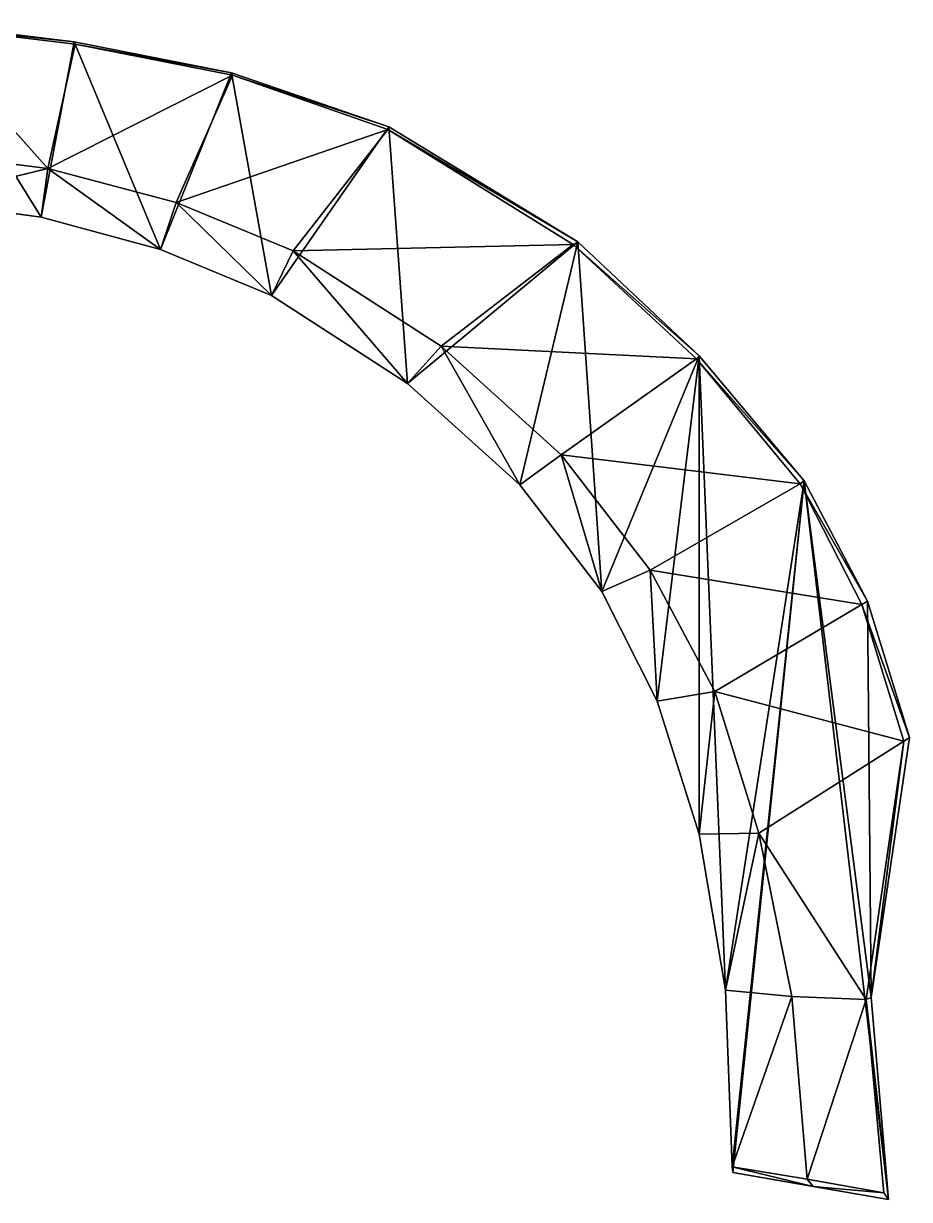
# Model space of a CAD drawing. Extents: x 183 to 971, y 50 to 582.
# Drawn here: x 572 to 971, y 50 to 579 of the extents above; entities that cross this region are included whole.
import ezdxf

# ---------------------------------------------------------------- set-up
doc = ezdxf.new("R2010")
doc.units = 0
doc.layers.get('0').update_dxf_attribs({"color": 13, "linetype": 'CONTINUOUS'})

msp = doc.modelspace()

# ---------------------------------------------------------------- linework, layer by layer
for p, q in [((525.93, 578.25, 24.71), (595.16, 570.95, 25.24)), ((525.93, 578.25, 24.71), (595.6, 569.87, 28.59)), ((583.34, 513.92, 105.87), (525.93, 578.25, 24.71)), ((595.16, 570.95, 25.24), (526.2, 579.14, 20.54)), ((526.2, 579.14, 10), (580.27, 492.02, 10)), ((526.2, 579.14, 10), (595.16, 570.95, 10)), ((526.2, 579.14, 20.54), (595.16, 570.95, 10)), ((595.16, 570.95, 10), (580.27, 492.02, 10)), ((583.34, 513.92, 105.87), (595.6, 569.87, 28.59)), ((595.6, 569.87, 28.59), (595.16, 570.95, 25.24)), ((665.96, 556.98, 32.51), (595.16, 570.95, 25.24)), ((595.16, 570.95, 10), (634.06, 477.49, 10)), ((595.16, 570.95, 10), (665.96, 556.98, 10)), ((595.16, 570.95, 25.24), (595.16, 570.95, 10)), ((595.16, 570.95, 25.24), (665.96, 556.98, 10)), ((665.96, 556.98, 32.51), (595.6, 569.87, 28.59)), ((595.6, 569.87, 28.59), (666.33, 555.84, 35.83)), ((666.33, 555.84, 35.83), (583.34, 513.92, 105.87)), ((665.96, 556.98, 10), (634.06, 477.49, 10)), ((641, 498.68, 107.64), (666.33, 555.84, 35.83)), ((736.71, 532.73, 37.03), (665.96, 556.98, 32.51)), ((665.96, 556.98, 32.51), (666.33, 555.84, 35.83)), ((665.96, 556.98, 32.51), (736.71, 532.73, 10)), ((736.71, 532.73, 10), (665.96, 556.98, 10)), ((665.96, 556.98, 10), (665.96, 556.98, 32.51)), ((665.96, 556.98, 10), (683.92, 456.84, 10)), ((666.33, 555.84, 35.83), (736.71, 532.73, 37.03)), ((666.33, 555.84, 35.83), (736.21, 531.46, 40.19)), ((736.21, 531.46, 40.19), (641, 498.68, 107.64)), ((736.71, 532.73, 10), (683.92, 456.84, 10)), ((736.21, 531.46, 40.19), (693.75, 476.85, 109.27)), ((736.71, 532.73, 37.03), (736.21, 531.46, 40.19)), ((736.21, 531.46, 40.19), (821.67, 480.91, 46.97)), ((819.69, 479.78, 50.75), (736.21, 531.46, 40.19)), ((821.67, 480.91, 46.97), (736.71, 532.73, 37.03)), ((736.71, 532.73, 37.03), (736.71, 532.73, 10)), ((736.71, 532.73, 10), (745.05, 417.18, 10)), ((736.71, 532.73, 10), (821.67, 480.91, 10)), ((736.71, 532.73, 37.03), (821.67, 480.91, 10)), ((583.34, 513.92, 105.87), (525.36, 521.11, 104.44)), ((524.08, 499.56, 103.91), (583.34, 513.92, 105.87)), ((583.34, 513.92, 105.87), (580.27, 492.02, 105.65)), ((634.06, 477.49, 106.94), (583.34, 513.92, 105.87)), ((583.34, 513.92, 105.87), (641, 498.68, 107.64)), ((524.08, 499.56, 103.91), (580.27, 492.02, 105.65)), ((580.27, 492.02, 10), (524.08, 499.56, 10)), ((580.27, 492.02, 105.65), (524.08, 499.56, 10)), ((641, 498.68, 107.64), (634.06, 477.49, 106.94)), ((641, 498.68, 107.64), (693.75, 476.85, 109.27)), ((683.92, 456.84, 108.31), (641, 498.68, 107.64)), ((580.27, 492.02, 105.65), (634.06, 477.49, 106.94)), ((634.06, 477.49, 10), (580.27, 492.02, 10)), ((580.27, 492.02, 10), (580.27, 492.02, 105.65)), ((634.06, 477.49, 106.94), (580.27, 492.02, 10)), ((634.06, 477.49, 106.94), (683.92, 456.84, 108.31)), ((683.92, 456.84, 10), (634.06, 477.49, 10)), ((634.06, 477.49, 10), (634.06, 477.49, 106.94)), ((683.92, 456.84, 108.31), (634.06, 477.49, 10)), ((693.75, 476.85, 109.27), (683.92, 456.84, 108.31)), ((693.75, 476.85, 109.27), (819.69, 479.78, 50.75)), ((745.05, 417.18, 109.23), (693.75, 476.85, 109.27)), ((693.75, 476.85, 109.27), (760.21, 433.96, 109.61)), ((821.67, 480.91, 10), (745.05, 417.18, 10)), ((819.69, 479.78, 50.75), (760.21, 433.96, 109.61)), ((821.67, 480.91, 10), (795.64, 371.65, 10)), ((821.67, 480.91, 46.97), (819.69, 479.78, 50.75)), ((819.69, 479.78, 50.75), (876.3, 429.69, 51.85)), ((875.11, 428.36, 55.05), (819.69, 479.78, 50.75)), ((876.3, 429.69, 51.85), (821.67, 480.91, 46.97)), ((821.67, 480.91, 46.97), (876.3, 429.69, 10)), ((876.3, 429.69, 10), (821.67, 480.91, 10)), ((821.67, 480.91, 10), (821.67, 480.91, 46.97)), ((821.67, 480.91, 10), (832.48, 323.58, 10)), ((683.92, 456.84, 108.31), (745.05, 417.18, 109.23)), ((745.05, 417.18, 10), (683.92, 456.84, 10)), ((745.05, 417.18, 109.23), (683.92, 456.84, 10)), ((683.92, 456.84, 108.31), (683.92, 456.84, 10)), ((760.21, 433.96, 109.61), (745.05, 417.18, 109.23)), ((760.21, 433.96, 109.61), (875.11, 428.36, 55.05)), ((795.64, 371.65, 108.93), (760.21, 433.96, 109.61)), ((760.21, 433.96, 109.61), (814.19, 385.15, 109.65)), ((876.3, 429.69, 10), (832.48, 323.58, 10)), ((876.3, 429.69, 10), (857.39, 274.25, 10)), ((875.11, 428.36, 55.05), (876.3, 429.69, 51.85)), ((876.3, 429.69, 10), (876.29, 214.42, 10)), ((923.6, 373.36, 53.81), (876.3, 429.69, 51.85)), ((876.3, 429.69, 51.85), (876.3, 429.69, 10)), ((876.3, 429.69, 10), (888.13, 144.29, 10)), ((876.3, 429.69, 10), (923.6, 373.36, 10)), ((923.6, 373.36, 10), (876.3, 429.69, 51.85)), ((814.19, 385.15, 109.65), (875.11, 428.36, 55.05)), ((923.6, 373.36, 53.81), (875.11, 428.36, 55.05)), ((875.11, 428.36, 55.05), (921.79, 372.05, 56.39)), ((745.05, 417.18, 109.23), (795.64, 371.65, 108.93)), ((795.64, 371.65, 10), (745.05, 417.18, 10)), ((795.64, 371.65, 108.93), (745.05, 417.18, 10)), ((745.05, 417.18, 109.23), (745.05, 417.18, 10)), ((814.19, 385.15, 109.65), (795.64, 371.65, 108.93)), ((854.26, 333.2, 107.94), (814.19, 385.15, 109.65)), ((814.19, 385.15, 109.65), (832.48, 323.58, 107.52)), ((921.79, 372.05, 56.39), (814.19, 385.15, 109.65)), ((795.64, 371.65, 108.93), (832.48, 323.58, 107.52)), ((795.64, 371.65, 108.93), (832.48, 323.58, 10)), ((795.64, 371.65, 108.93), (795.64, 371.65, 10)), ((795.64, 371.65, 10), (832.48, 323.58, 10)), ((921.79, 372.05, 56.39), (854.26, 333.2, 107.94)), ((923.6, 373.36, 10), (888.13, 144.29, 10)), ((923.6, 373.36, 10), (891.14, 64.89, 10)), ((923.6, 373.36, 10), (891.37, 62.25, 10)), ((921.79, 372.05, 56.39), (923.6, 373.36, 53.81)), ((951.99, 319.27, 54.83), (921.79, 372.05, 56.39)), ((921.79, 372.05, 56.39), (949.46, 317.78, 58.08)), ((951.99, 319.27, 54.83), (923.6, 373.36, 53.81)), ((951.99, 319.27, 10), (923.6, 373.36, 53.81)), ((951.99, 319.27, 10), (923.6, 373.36, 10)), ((923.6, 373.36, 10), (923.6, 373.36, 53.81)), ((923.6, 373.36, 10), (961.43, 50.15, 10)), ((923.6, 373.36, 10), (953.69, 140.94, 10)), ((832.48, 323.58, 107.52), (854.26, 333.2, 107.94)), ((857.39, 274.25, 103.97), (854.26, 333.2, 107.94)), ((883.39, 278.66, 104.14), (854.26, 333.2, 107.94)), ((854.26, 333.2, 107.94), (949.46, 317.78, 58.08)), ((832.48, 323.58, 107.52), (857.39, 274.25, 103.97)), ((832.48, 323.58, 10), (832.48, 323.58, 107.52)), ((832.48, 323.58, 107.52), (857.39, 274.25, 10)), ((832.48, 323.58, 10), (857.39, 274.25, 10)), ((949.46, 317.78, 58.08), (883.39, 278.66, 104.14)), ((949.46, 317.78, 58.08), (951.99, 319.27, 54.83)), ((949.46, 317.78, 58.08), (968.4, 256.31, 56.28)), ((970.89, 257.98, 53.02), (949.46, 317.78, 58.08)), ((951.99, 319.27, 54.83), (951.99, 319.27, 10)), ((951.99, 319.27, 10), (970.89, 257.98, 53.02)), ((970.89, 257.98, 10), (951.99, 319.27, 10)), ((951.99, 319.27, 54.83), (970.89, 257.98, 53.02)), ((953.69, 140.94, 10), (951.99, 319.27, 10)), ((883.39, 278.66, 104.14), (857.39, 274.25, 103.97)), ((883.39, 278.66, 104.14), (876.29, 214.42, 104.9)), ((968.4, 256.31, 56.28), (883.39, 278.66, 104.14)), ((883.39, 278.66, 104.14), (903.18, 214.97, 105.57)), ((876.29, 214.42, 104.9), (857.39, 274.25, 10)), ((857.39, 274.25, 10), (876.29, 214.42, 10)), ((876.29, 214.42, 104.9), (857.39, 274.25, 103.97)), ((857.39, 274.25, 103.97), (857.39, 274.25, 10)), ((903.18, 214.97, 105.57), (968.4, 256.31, 56.28)), ((968.4, 256.31, 56.28), (951.43, 140.06, 42.42)), ((953.69, 140.94, 39.19), (970.89, 257.98, 53.02)), ((970.89, 257.98, 10), (953.69, 140.94, 10)), ((953.69, 140.94, 10), (970.89, 257.98, 53.02)), ((968.4, 256.31, 56.28), (953.69, 140.94, 39.19)), ((968.4, 256.31, 56.28), (970.89, 257.98, 53.02)), ((970.89, 257.98, 53.02), (970.89, 257.98, 10)), ((903.18, 214.97, 105.57), (876.29, 214.42, 104.9)), ((876.29, 214.42, 104.9), (888.13, 144.29, 95.21)), ((876.29, 214.42, 104.9), (888.13, 144.29, 10)), ((876.29, 214.42, 104.9), (876.29, 214.42, 10)), ((876.29, 214.42, 10), (888.13, 144.29, 10)), ((903.18, 214.97, 105.57), (888.13, 144.29, 95.21)), ((903.18, 214.97, 105.57), (918.02, 141.45, 96.58)), ((951.43, 140.06, 42.42), (903.18, 214.97, 105.57)), ((888.13, 144.29, 95.21), (918.02, 141.45, 96.58)), ((888.13, 144.29, 95.21), (891.14, 64.89, 41.08)), ((888.13, 144.29, 10), (888.13, 144.29, 95.21)), ((888.13, 144.29, 95.21), (891.14, 64.89, 10)), ((888.13, 144.29, 10), (891.14, 64.89, 10)), ((918.02, 141.45, 96.58), (891.14, 64.89, 41.08)), ((918.02, 141.45, 96.58), (951.43, 140.06, 42.42)), ((918.02, 141.45, 96.58), (924.85, 59.23, 40.4)), ((951.43, 140.06, 42.42), (924.85, 59.23, 40.4)), ((953.69, 140.94, 39.19), (951.43, 140.06, 42.42)), ((959.41, 53.12, 26.15), (951.43, 140.06, 42.42)), ((951.43, 140.06, 42.42), (961.43, 50.15, 22.99)), ((961.43, 50.15, 22.99), (953.69, 140.94, 39.19)), ((953.69, 140.94, 10), (961.43, 50.15, 22.99)), ((961.43, 50.15, 10), (953.69, 140.94, 10)), ((953.69, 140.94, 10), (953.69, 140.94, 39.19)), ((924.85, 59.23, 40.4), (891.14, 64.89, 41.08)), ((891.14, 64.89, 41.08), (927.61, 55.99, 38.5)), ((891.14, 64.89, 41.08), (891.37, 62.25, 38.5)), ((891.14, 64.89, 10), (891.14, 64.89, 41.08)), ((891.37, 62.25, 10), (891.14, 64.89, 10)), ((891.14, 64.89, 41.08), (891.37, 62.25, 10)), ((891.37, 62.25, 38.5), (927.61, 55.99, 38.5)), ((961.43, 50.15, 10), (891.37, 62.25, 10)), ((891.37, 62.25, 10), (891.37, 62.25, 38.5)), ((961.43, 50.15, 22.99), (891.37, 62.25, 10)), ((961.43, 50.15, 22.99), (891.37, 62.25, 38.5)), ((959.41, 53.12, 26.15), (924.85, 59.23, 40.4)), ((924.85, 59.23, 40.4), (927.61, 55.99, 38.5)), ((927.61, 55.99, 38.5), (959.41, 53.12, 26.15)), ((961.43, 50.15, 22.99), (927.61, 55.99, 38.5)), ((959.41, 53.12, 26.15), (961.43, 50.15, 22.99)), ((961.43, 50.15, 22.99), (961.43, 50.15, 10))]:
    msp.add_line(p, q)

# ---------------------------------------------------------------- meshes
mesh = msp.add_polyface()
corners = [(580.27, 492.02, 10), (524.08, 499.56, 10), (526.2, 579.14, 10)]
mesh.append_faces([[corners[k] for k in face] for face in [(0, 1, 2)]])
mesh = msp.add_polyface()
corners = [(583.34, 513.92, 105.87), (525.93, 578.25, 24.71), (525.36, 521.11, 104.44)]
mesh.append_faces([[corners[k] for k in face] for face in [(0, 1, 2)]])
mesh = msp.add_polyface()
corners = [(595.16, 570.95, 25.24), (526.2, 579.14, 20.54), (525.93, 578.25, 24.71)]
mesh.append_faces([[corners[k] for k in face] for face in [(0, 1, 2)]])
mesh = msp.add_polyface()
corners = [(595.6, 569.87, 28.59), (595.16, 570.95, 25.24), (525.93, 578.25, 24.71)]
mesh.append_faces([[corners[k] for k in face] for face in [(0, 1, 2)]])
mesh = msp.add_polyface()
corners = [(583.34, 513.92, 105.87), (595.6, 569.87, 28.59), (525.93, 578.25, 24.71)]
mesh.append_faces([[corners[k] for k in face] for face in [(0, 1, 2)]])
mesh = msp.add_polyface()
corners = [(595.16, 570.95, 10), (580.27, 492.02, 10), (526.2, 579.14, 10)]
mesh.append_faces([[corners[k] for k in face] for face in [(0, 1, 2)]])
mesh = msp.add_polyface()
corners = [(526.2, 579.14, 20.54), (595.16, 570.95, 10), (526.2, 579.14, 10)]
mesh.append_faces([[corners[k] for k in face] for face in [(0, 1, 2)]])
mesh = msp.add_polyface()
corners = [(595.16, 570.95, 25.24), (595.16, 570.95, 10), (526.2, 579.14, 20.54)]
mesh.append_faces([[corners[k] for k in face] for face in [(0, 1, 2)]])
mesh = msp.add_polyface()
corners = [(634.06, 477.49, 10), (580.27, 492.02, 10), (595.16, 570.95, 10)]
mesh.append_faces([[corners[k] for k in face] for face in [(0, 1, 2)]])
mesh = msp.add_polyface()
corners = [(583.34, 513.92, 105.87), (666.33, 555.84, 35.83), (595.6, 569.87, 28.59)]
mesh.append_faces([[corners[k] for k in face] for face in [(0, 1, 2)]])
mesh = msp.add_polyface()
corners = [(665.96, 556.98, 32.51), (595.16, 570.95, 25.24), (595.6, 569.87, 28.59)]
mesh.append_faces([[corners[k] for k in face] for face in [(0, 1, 2)]])
mesh = msp.add_polyface()
corners = [(665.96, 556.98, 10), (634.06, 477.49, 10), (595.16, 570.95, 10)]
mesh.append_faces([[corners[k] for k in face] for face in [(0, 1, 2)]])
mesh = msp.add_polyface()
corners = [(595.16, 570.95, 25.24), (665.96, 556.98, 10), (595.16, 570.95, 10)]
mesh.append_faces([[corners[k] for k in face] for face in [(0, 1, 2)]])
mesh = msp.add_polyface()
corners = [(665.96, 556.98, 32.51), (665.96, 556.98, 10), (595.16, 570.95, 25.24)]
mesh.append_faces([[corners[k] for k in face] for face in [(0, 1, 2)]])
mesh = msp.add_polyface()
corners = [(666.33, 555.84, 35.83), (665.96, 556.98, 32.51), (595.6, 569.87, 28.59)]
mesh.append_faces([[corners[k] for k in face] for face in [(0, 1, 2)]])
mesh = msp.add_polyface()
corners = [(641, 498.68, 107.64), (666.33, 555.84, 35.83), (583.34, 513.92, 105.87)]
mesh.append_faces([[corners[k] for k in face] for face in [(0, 1, 2)]])
mesh = msp.add_polyface()
corners = [(683.92, 456.84, 10), (634.06, 477.49, 10), (665.96, 556.98, 10)]
mesh.append_faces([[corners[k] for k in face] for face in [(0, 1, 2)]])
mesh = msp.add_polyface()
corners = [(641, 498.68, 107.64), (736.21, 531.46, 40.19), (666.33, 555.84, 35.83)]
mesh.append_faces([[corners[k] for k in face] for face in [(0, 1, 2)]])
mesh = msp.add_polyface()
corners = [(736.71, 532.73, 37.03), (665.96, 556.98, 32.51), (666.33, 555.84, 35.83)]
mesh.append_faces([[corners[k] for k in face] for face in [(0, 1, 2)]])
mesh = msp.add_polyface()
corners = [(665.96, 556.98, 32.51), (736.71, 532.73, 10), (665.96, 556.98, 10)]
mesh.append_faces([[corners[k] for k in face] for face in [(0, 1, 2)]])
mesh = msp.add_polyface()
corners = [(736.71, 532.73, 37.03), (736.71, 532.73, 10), (665.96, 556.98, 32.51)]
mesh.append_faces([[corners[k] for k in face] for face in [(0, 1, 2)]])
mesh = msp.add_polyface()
corners = [(736.71, 532.73, 10), (683.92, 456.84, 10), (665.96, 556.98, 10)]
mesh.append_faces([[corners[k] for k in face] for face in [(0, 1, 2)]])
mesh = msp.add_polyface()
corners = [(736.21, 531.46, 40.19), (736.71, 532.73, 37.03), (666.33, 555.84, 35.83)]
mesh.append_faces([[corners[k] for k in face] for face in [(0, 1, 2)]])
mesh = msp.add_polyface()
corners = [(736.21, 531.46, 40.19), (641, 498.68, 107.64), (693.75, 476.85, 109.27)]
mesh.append_faces([[corners[k] for k in face] for face in [(0, 1, 2)]])
mesh = msp.add_polyface()
corners = [(745.05, 417.18, 10), (683.92, 456.84, 10), (736.71, 532.73, 10)]
mesh.append_faces([[corners[k] for k in face] for face in [(0, 1, 2)]])
mesh = msp.add_polyface()
corners = [(819.69, 479.78, 50.75), (736.21, 531.46, 40.19), (693.75, 476.85, 109.27)]
mesh.append_faces([[corners[k] for k in face] for face in [(0, 1, 2)]])
mesh = msp.add_polyface()
corners = [(821.67, 480.91, 46.97), (736.71, 532.73, 37.03), (736.21, 531.46, 40.19)]
mesh.append_faces([[corners[k] for k in face] for face in [(0, 1, 2)]])
mesh = msp.add_polyface()
corners = [(819.69, 479.78, 50.75), (821.67, 480.91, 46.97), (736.21, 531.46, 40.19)]
mesh.append_faces([[corners[k] for k in face] for face in [(0, 1, 2)]])
mesh = msp.add_polyface()
corners = [(821.67, 480.91, 10), (745.05, 417.18, 10), (736.71, 532.73, 10)]
mesh.append_faces([[corners[k] for k in face] for face in [(0, 1, 2)]])
mesh = msp.add_polyface()
corners = [(736.71, 532.73, 37.03), (821.67, 480.91, 10), (736.71, 532.73, 10)]
mesh.append_faces([[corners[k] for k in face] for face in [(0, 1, 2)]])
mesh = msp.add_polyface()
corners = [(821.67, 480.91, 46.97), (821.67, 480.91, 10), (736.71, 532.73, 37.03)]
mesh.append_faces([[corners[k] for k in face] for face in [(0, 1, 2)]])
mesh = msp.add_polyface()
corners = [(583.34, 513.92, 105.87), (525.36, 521.11, 104.44), (524.08, 499.56, 103.91)]
mesh.append_faces([[corners[k] for k in face] for face in [(0, 1, 2)]])
mesh = msp.add_polyface()
corners = [(583.34, 513.92, 105.87), (524.08, 499.56, 103.91), (580.27, 492.02, 105.65)]
mesh.append_faces([[corners[k] for k in face] for face in [(0, 1, 2)]])
mesh = msp.add_polyface()
corners = [(634.06, 477.49, 106.94), (583.34, 513.92, 105.87), (580.27, 492.02, 105.65)]
mesh.append_faces([[corners[k] for k in face] for face in [(0, 1, 2)]])
mesh = msp.add_polyface()
corners = [(641, 498.68, 107.64), (583.34, 513.92, 105.87), (634.06, 477.49, 106.94)]
mesh.append_faces([[corners[k] for k in face] for face in [(0, 1, 2)]])
mesh = msp.add_polyface()
corners = [(580.27, 492.02, 105.65), (524.08, 499.56, 10), (580.27, 492.02, 10)]
mesh.append_faces([[corners[k] for k in face] for face in [(0, 1, 2)]])
mesh = msp.add_polyface()
corners = [(580.27, 492.02, 105.65), (524.08, 499.56, 103.91), (524.08, 499.56, 10)]
mesh.append_faces([[corners[k] for k in face] for face in [(0, 1, 2)]])
mesh = msp.add_polyface()
corners = [(683.92, 456.84, 108.31), (641, 498.68, 107.64), (634.06, 477.49, 106.94)]
mesh.append_faces([[corners[k] for k in face] for face in [(0, 1, 2)]])
mesh = msp.add_polyface()
corners = [(693.75, 476.85, 109.27), (641, 498.68, 107.64), (683.92, 456.84, 108.31)]
mesh.append_faces([[corners[k] for k in face] for face in [(0, 1, 2)]])
mesh = msp.add_polyface()
corners = [(634.06, 477.49, 106.94), (580.27, 492.02, 10), (634.06, 477.49, 10)]
mesh.append_faces([[corners[k] for k in face] for face in [(0, 1, 2)]])
mesh = msp.add_polyface()
corners = [(634.06, 477.49, 106.94), (580.27, 492.02, 105.65), (580.27, 492.02, 10)]
mesh.append_faces([[corners[k] for k in face] for face in [(0, 1, 2)]])
mesh = msp.add_polyface()
corners = [(683.92, 456.84, 108.31), (634.06, 477.49, 10), (683.92, 456.84, 10)]
mesh.append_faces([[corners[k] for k in face] for face in [(0, 1, 2)]])
mesh = msp.add_polyface()
corners = [(683.92, 456.84, 108.31), (634.06, 477.49, 106.94), (634.06, 477.49, 10)]
mesh.append_faces([[corners[k] for k in face] for face in [(0, 1, 2)]])
mesh = msp.add_polyface()
corners = [(745.05, 417.18, 109.23), (693.75, 476.85, 109.27), (683.92, 456.84, 108.31)]
mesh.append_faces([[corners[k] for k in face] for face in [(0, 1, 2)]])
mesh = msp.add_polyface()
corners = [(819.69, 479.78, 50.75), (693.75, 476.85, 109.27), (760.21, 433.96, 109.61)]
mesh.append_faces([[corners[k] for k in face] for face in [(0, 1, 2)]])
mesh = msp.add_polyface()
corners = [(760.21, 433.96, 109.61), (693.75, 476.85, 109.27), (745.05, 417.18, 109.23)]
mesh.append_faces([[corners[k] for k in face] for face in [(0, 1, 2)]])
mesh = msp.add_polyface()
corners = [(821.67, 480.91, 10), (795.64, 371.65, 10), (745.05, 417.18, 10)]
mesh.append_faces([[corners[k] for k in face] for face in [(0, 1, 2)]])
mesh = msp.add_polyface()
corners = [(875.11, 428.36, 55.05), (819.69, 479.78, 50.75), (760.21, 433.96, 109.61)]
mesh.append_faces([[corners[k] for k in face] for face in [(0, 1, 2)]])
mesh = msp.add_polyface()
corners = [(832.48, 323.58, 10), (795.64, 371.65, 10), (821.67, 480.91, 10)]
mesh.append_faces([[corners[k] for k in face] for face in [(0, 1, 2)]])
mesh = msp.add_polyface()
corners = [(876.3, 429.69, 51.85), (821.67, 480.91, 46.97), (819.69, 479.78, 50.75)]
mesh.append_faces([[corners[k] for k in face] for face in [(0, 1, 2)]])
mesh = msp.add_polyface()
corners = [(875.11, 428.36, 55.05), (876.3, 429.69, 51.85), (819.69, 479.78, 50.75)]
mesh.append_faces([[corners[k] for k in face] for face in [(0, 1, 2)]])
mesh = msp.add_polyface()
corners = [(821.67, 480.91, 46.97), (876.3, 429.69, 10), (821.67, 480.91, 10)]
mesh.append_faces([[corners[k] for k in face] for face in [(0, 1, 2)]])
mesh = msp.add_polyface()
corners = [(876.3, 429.69, 51.85), (876.3, 429.69, 10), (821.67, 480.91, 46.97)]
mesh.append_faces([[corners[k] for k in face] for face in [(0, 1, 2)]])
mesh = msp.add_polyface()
corners = [(876.3, 429.69, 10), (832.48, 323.58, 10), (821.67, 480.91, 10)]
mesh.append_faces([[corners[k] for k in face] for face in [(0, 1, 2)]])
mesh = msp.add_polyface()
corners = [(745.05, 417.18, 109.23), (683.92, 456.84, 10), (745.05, 417.18, 10)]
mesh.append_faces([[corners[k] for k in face] for face in [(0, 1, 2)]])
mesh = msp.add_polyface()
corners = [(745.05, 417.18, 109.23), (683.92, 456.84, 108.31), (683.92, 456.84, 10)]
mesh.append_faces([[corners[k] for k in face] for face in [(0, 1, 2)]])
mesh = msp.add_polyface()
corners = [(795.64, 371.65, 108.93), (760.21, 433.96, 109.61), (745.05, 417.18, 109.23)]
mesh.append_faces([[corners[k] for k in face] for face in [(0, 1, 2)]])
mesh = msp.add_polyface()
corners = [(875.11, 428.36, 55.05), (760.21, 433.96, 109.61), (814.19, 385.15, 109.65)]
mesh.append_faces([[corners[k] for k in face] for face in [(0, 1, 2)]])
mesh = msp.add_polyface()
corners = [(814.19, 385.15, 109.65), (760.21, 433.96, 109.61), (795.64, 371.65, 108.93)]
mesh.append_faces([[corners[k] for k in face] for face in [(0, 1, 2)]])
mesh = msp.add_polyface()
corners = [(876.3, 429.69, 10), (857.39, 274.25, 10), (832.48, 323.58, 10)]
mesh.append_faces([[corners[k] for k in face] for face in [(0, 1, 2)]])
mesh = msp.add_polyface()
corners = [(876.3, 429.69, 10), (876.29, 214.42, 10), (857.39, 274.25, 10)]
mesh.append_faces([[corners[k] for k in face] for face in [(0, 1, 2)]])
mesh = msp.add_polyface()
corners = [(876.3, 429.69, 51.85), (875.11, 428.36, 55.05), (923.6, 373.36, 53.81)]
mesh.append_faces([[corners[k] for k in face] for face in [(0, 1, 2)]])
mesh = msp.add_polyface()
corners = [(888.13, 144.29, 10), (876.29, 214.42, 10), (876.3, 429.69, 10)]
mesh.append_faces([[corners[k] for k in face] for face in [(0, 1, 2)]])
mesh = msp.add_polyface()
corners = [(923.6, 373.36, 10), (888.13, 144.29, 10), (876.3, 429.69, 10)]
mesh.append_faces([[corners[k] for k in face] for face in [(0, 1, 2)]])
mesh = msp.add_polyface()
corners = [(876.3, 429.69, 51.85), (923.6, 373.36, 53.81), (923.6, 373.36, 10)]
mesh.append_faces([[corners[k] for k in face] for face in [(0, 1, 2)]])
mesh = msp.add_polyface()
corners = [(876.3, 429.69, 51.85), (923.6, 373.36, 10), (876.3, 429.69, 10)]
mesh.append_faces([[corners[k] for k in face] for face in [(0, 1, 2)]])
mesh = msp.add_polyface()
corners = [(921.79, 372.05, 56.39), (875.11, 428.36, 55.05), (814.19, 385.15, 109.65)]
mesh.append_faces([[corners[k] for k in face] for face in [(0, 1, 2)]])
mesh = msp.add_polyface()
corners = [(923.6, 373.36, 53.81), (875.11, 428.36, 55.05), (921.79, 372.05, 56.39)]
mesh.append_faces([[corners[k] for k in face] for face in [(0, 1, 2)]])
mesh = msp.add_polyface()
corners = [(795.64, 371.65, 108.93), (745.05, 417.18, 10), (795.64, 371.65, 10)]
mesh.append_faces([[corners[k] for k in face] for face in [(0, 1, 2)]])
mesh = msp.add_polyface()
corners = [(745.05, 417.18, 109.23), (745.05, 417.18, 10), (795.64, 371.65, 108.93)]
mesh.append_faces([[corners[k] for k in face] for face in [(0, 1, 2)]])
mesh = msp.add_polyface()
corners = [(832.48, 323.58, 107.52), (814.19, 385.15, 109.65), (795.64, 371.65, 108.93)]
mesh.append_faces([[corners[k] for k in face] for face in [(0, 1, 2)]])
mesh = msp.add_polyface()
corners = [(854.26, 333.2, 107.94), (814.19, 385.15, 109.65), (832.48, 323.58, 107.52)]
mesh.append_faces([[corners[k] for k in face] for face in [(0, 1, 2)]])
mesh = msp.add_polyface()
corners = [(921.79, 372.05, 56.39), (814.19, 385.15, 109.65), (854.26, 333.2, 107.94)]
mesh.append_faces([[corners[k] for k in face] for face in [(0, 1, 2)]])
mesh = msp.add_polyface()
corners = [(795.64, 371.65, 108.93), (832.48, 323.58, 10), (832.48, 323.58, 107.52)]
mesh.append_faces([[corners[k] for k in face] for face in [(0, 1, 2)]])
mesh = msp.add_polyface()
corners = [(795.64, 371.65, 10), (832.48, 323.58, 10), (795.64, 371.65, 108.93)]
mesh.append_faces([[corners[k] for k in face] for face in [(0, 1, 2)]])
mesh = msp.add_polyface()
corners = [(949.46, 317.78, 58.08), (921.79, 372.05, 56.39), (854.26, 333.2, 107.94)]
mesh.append_faces([[corners[k] for k in face] for face in [(0, 1, 2)]])
mesh = msp.add_polyface()
corners = [(923.6, 373.36, 10), (891.14, 64.89, 10), (888.13, 144.29, 10)]
mesh.append_faces([[corners[k] for k in face] for face in [(0, 1, 2)]])
mesh = msp.add_polyface()
corners = [(923.6, 373.36, 10), (891.37, 62.25, 10), (891.14, 64.89, 10)]
mesh.append_faces([[corners[k] for k in face] for face in [(0, 1, 2)]])
mesh = msp.add_polyface()
corners = [(961.43, 50.15, 10), (891.37, 62.25, 10), (923.6, 373.36, 10)]
mesh.append_faces([[corners[k] for k in face] for face in [(0, 1, 2)]])
mesh = msp.add_polyface()
corners = [(923.6, 373.36, 53.81), (921.79, 372.05, 56.39), (951.99, 319.27, 54.83)]
mesh.append_faces([[corners[k] for k in face] for face in [(0, 1, 2)]])
mesh = msp.add_polyface()
corners = [(951.99, 319.27, 54.83), (921.79, 372.05, 56.39), (949.46, 317.78, 58.08)]
mesh.append_faces([[corners[k] for k in face] for face in [(0, 1, 2)]])
mesh = msp.add_polyface()
corners = [(923.6, 373.36, 53.81), (951.99, 319.27, 54.83), (951.99, 319.27, 10)]
mesh.append_faces([[corners[k] for k in face] for face in [(0, 1, 2)]])
mesh = msp.add_polyface()
corners = [(923.6, 373.36, 10), (923.6, 373.36, 53.81), (951.99, 319.27, 10)]
mesh.append_faces([[corners[k] for k in face] for face in [(0, 1, 2)]])
mesh = msp.add_polyface()
corners = [(961.43, 50.15, 10), (923.6, 373.36, 10), (953.69, 140.94, 10)]
mesh.append_faces([[corners[k] for k in face] for face in [(0, 1, 2)]])
mesh = msp.add_polyface()
corners = [(953.69, 140.94, 10), (923.6, 373.36, 10), (951.99, 319.27, 10)]
mesh.append_faces([[corners[k] for k in face] for face in [(0, 1, 2)]])
mesh = msp.add_polyface()
corners = [(857.39, 274.25, 103.97), (854.26, 333.2, 107.94), (832.48, 323.58, 107.52)]
mesh.append_faces([[corners[k] for k in face] for face in [(0, 1, 2)]])
mesh = msp.add_polyface()
corners = [(883.39, 278.66, 104.14), (854.26, 333.2, 107.94), (857.39, 274.25, 103.97)]
mesh.append_faces([[corners[k] for k in face] for face in [(0, 1, 2)]])
mesh = msp.add_polyface()
corners = [(949.46, 317.78, 58.08), (854.26, 333.2, 107.94), (883.39, 278.66, 104.14)]
mesh.append_faces([[corners[k] for k in face] for face in [(0, 1, 2)]])
mesh = msp.add_polyface()
corners = [(832.48, 323.58, 107.52), (857.39, 274.25, 10), (857.39, 274.25, 103.97)]
mesh.append_faces([[corners[k] for k in face] for face in [(0, 1, 2)]])
mesh = msp.add_polyface()
corners = [(832.48, 323.58, 10), (857.39, 274.25, 10), (832.48, 323.58, 107.52)]
mesh.append_faces([[corners[k] for k in face] for face in [(0, 1, 2)]])
mesh = msp.add_polyface()
corners = [(968.4, 256.31, 56.28), (949.46, 317.78, 58.08), (883.39, 278.66, 104.14)]
mesh.append_faces([[corners[k] for k in face] for face in [(0, 1, 2)]])
mesh = msp.add_polyface()
corners = [(951.99, 319.27, 54.83), (949.46, 317.78, 58.08), (970.89, 257.98, 53.02)]
mesh.append_faces([[corners[k] for k in face] for face in [(0, 1, 2)]])
mesh = msp.add_polyface()
corners = [(949.46, 317.78, 58.08), (968.4, 256.31, 56.28), (970.89, 257.98, 53.02)]
mesh.append_faces([[corners[k] for k in face] for face in [(0, 1, 2)]])
mesh = msp.add_polyface()
corners = [(951.99, 319.27, 10), (970.89, 257.98, 53.02), (970.89, 257.98, 10)]
mesh.append_faces([[corners[k] for k in face] for face in [(0, 1, 2)]])
mesh = msp.add_polyface()
corners = [(951.99, 319.27, 10), (951.99, 319.27, 54.83), (970.89, 257.98, 53.02)]
mesh.append_faces([[corners[k] for k in face] for face in [(0, 1, 2)]])
mesh = msp.add_polyface()
corners = [(970.89, 257.98, 10), (953.69, 140.94, 10), (951.99, 319.27, 10)]
mesh.append_faces([[corners[k] for k in face] for face in [(0, 1, 2)]])
mesh = msp.add_polyface()
corners = [(883.39, 278.66, 104.14), (857.39, 274.25, 103.97), (876.29, 214.42, 104.9)]
mesh.append_faces([[corners[k] for k in face] for face in [(0, 1, 2)]])
mesh = msp.add_polyface()
corners = [(903.18, 214.97, 105.57), (883.39, 278.66, 104.14), (876.29, 214.42, 104.9)]
mesh.append_faces([[corners[k] for k in face] for face in [(0, 1, 2)]])
mesh = msp.add_polyface()
corners = [(968.4, 256.31, 56.28), (883.39, 278.66, 104.14), (903.18, 214.97, 105.57)]
mesh.append_faces([[corners[k] for k in face] for face in [(0, 1, 2)]])
mesh = msp.add_polyface()
corners = [(857.39, 274.25, 10), (876.29, 214.42, 10), (876.29, 214.42, 104.9)]
mesh.append_faces([[corners[k] for k in face] for face in [(0, 1, 2)]])
mesh = msp.add_polyface()
corners = [(857.39, 274.25, 10), (876.29, 214.42, 104.9), (857.39, 274.25, 103.97)]
mesh.append_faces([[corners[k] for k in face] for face in [(0, 1, 2)]])
mesh = msp.add_polyface()
corners = [(968.4, 256.31, 56.28), (903.18, 214.97, 105.57), (951.43, 140.06, 42.42)]
mesh.append_faces([[corners[k] for k in face] for face in [(0, 1, 2)]])
mesh = msp.add_polyface()
corners = [(968.4, 256.31, 56.28), (951.43, 140.06, 42.42), (953.69, 140.94, 39.19)]
mesh.append_faces([[corners[k] for k in face] for face in [(0, 1, 2)]])
mesh = msp.add_polyface()
corners = [(970.89, 257.98, 53.02), (968.4, 256.31, 56.28), (953.69, 140.94, 39.19)]
mesh.append_faces([[corners[k] for k in face] for face in [(0, 1, 2)]])
mesh = msp.add_polyface()
corners = [(970.89, 257.98, 53.02), (953.69, 140.94, 39.19), (953.69, 140.94, 10)]
mesh.append_faces([[corners[k] for k in face] for face in [(0, 1, 2)]])
mesh = msp.add_polyface()
corners = [(970.89, 257.98, 53.02), (953.69, 140.94, 10), (970.89, 257.98, 10)]
mesh.append_faces([[corners[k] for k in face] for face in [(0, 1, 2)]])
mesh = msp.add_polyface()
corners = [(903.18, 214.97, 105.57), (876.29, 214.42, 104.9), (888.13, 144.29, 95.21)]
mesh.append_faces([[corners[k] for k in face] for face in [(0, 1, 2)]])
mesh = msp.add_polyface()
corners = [(876.29, 214.42, 104.9), (888.13, 144.29, 10), (888.13, 144.29, 95.21)]
mesh.append_faces([[corners[k] for k in face] for face in [(0, 1, 2)]])
mesh = msp.add_polyface()
corners = [(876.29, 214.42, 104.9), (876.29, 214.42, 10), (888.13, 144.29, 10)]
mesh.append_faces([[corners[k] for k in face] for face in [(0, 1, 2)]])
mesh = msp.add_polyface()
corners = [(918.02, 141.45, 96.58), (903.18, 214.97, 105.57), (888.13, 144.29, 95.21)]
mesh.append_faces([[corners[k] for k in face] for face in [(0, 1, 2)]])
mesh = msp.add_polyface()
corners = [(903.18, 214.97, 105.57), (918.02, 141.45, 96.58), (951.43, 140.06, 42.42)]
mesh.append_faces([[corners[k] for k in face] for face in [(0, 1, 2)]])
mesh = msp.add_polyface()
corners = [(918.02, 141.45, 96.58), (888.13, 144.29, 95.21), (891.14, 64.89, 41.08)]
mesh.append_faces([[corners[k] for k in face] for face in [(0, 1, 2)]])
mesh = msp.add_polyface()
corners = [(888.13, 144.29, 95.21), (891.14, 64.89, 10), (891.14, 64.89, 41.08)]
mesh.append_faces([[corners[k] for k in face] for face in [(0, 1, 2)]])
mesh = msp.add_polyface()
corners = [(888.13, 144.29, 10), (891.14, 64.89, 10), (888.13, 144.29, 95.21)]
mesh.append_faces([[corners[k] for k in face] for face in [(0, 1, 2)]])
mesh = msp.add_polyface()
corners = [(924.85, 59.23, 40.4), (918.02, 141.45, 96.58), (891.14, 64.89, 41.08)]
mesh.append_faces([[corners[k] for k in face] for face in [(0, 1, 2)]])
mesh = msp.add_polyface()
corners = [(918.02, 141.45, 96.58), (924.85, 59.23, 40.4), (951.43, 140.06, 42.42)]
mesh.append_faces([[corners[k] for k in face] for face in [(0, 1, 2)]])
mesh = msp.add_polyface()
corners = [(959.41, 53.12, 26.15), (951.43, 140.06, 42.42), (924.85, 59.23, 40.4)]
mesh.append_faces([[corners[k] for k in face] for face in [(0, 1, 2)]])
mesh = msp.add_polyface()
corners = [(953.69, 140.94, 39.19), (951.43, 140.06, 42.42), (961.43, 50.15, 22.99)]
mesh.append_faces([[corners[k] for k in face] for face in [(0, 1, 2)]])
mesh = msp.add_polyface()
corners = [(951.43, 140.06, 42.42), (959.41, 53.12, 26.15), (961.43, 50.15, 22.99)]
mesh.append_faces([[corners[k] for k in face] for face in [(0, 1, 2)]])
mesh = msp.add_polyface()
corners = [(953.69, 140.94, 10), (961.43, 50.15, 22.99), (961.43, 50.15, 10)]
mesh.append_faces([[corners[k] for k in face] for face in [(0, 1, 2)]])
mesh = msp.add_polyface()
corners = [(953.69, 140.94, 10), (953.69, 140.94, 39.19), (961.43, 50.15, 22.99)]
mesh.append_faces([[corners[k] for k in face] for face in [(0, 1, 2)]])
mesh = msp.add_polyface()
corners = [(927.61, 55.99, 38.5), (924.85, 59.23, 40.4), (891.14, 64.89, 41.08)]
mesh.append_faces([[corners[k] for k in face] for face in [(0, 1, 2)]])
mesh = msp.add_polyface()
corners = [(927.61, 55.99, 38.5), (891.14, 64.89, 41.08), (891.37, 62.25, 38.5)]
mesh.append_faces([[corners[k] for k in face] for face in [(0, 1, 2)]])
mesh = msp.add_polyface()
corners = [(891.14, 64.89, 41.08), (891.37, 62.25, 10), (891.37, 62.25, 38.5)]
mesh.append_faces([[corners[k] for k in face] for face in [(0, 1, 2)]])
mesh = msp.add_polyface()
corners = [(891.14, 64.89, 10), (891.37, 62.25, 10), (891.14, 64.89, 41.08)]
mesh.append_faces([[corners[k] for k in face] for face in [(0, 1, 2)]])
mesh = msp.add_polyface()
corners = [(961.43, 50.15, 22.99), (891.37, 62.25, 10), (961.43, 50.15, 10)]
mesh.append_faces([[corners[k] for k in face] for face in [(0, 1, 2)]])
mesh = msp.add_polyface()
corners = [(891.37, 62.25, 38.5), (891.37, 62.25, 10), (961.43, 50.15, 22.99)]
mesh.append_faces([[corners[k] for k in face] for face in [(0, 1, 2)]])
mesh = msp.add_polyface()
corners = [(891.37, 62.25, 38.5), (961.43, 50.15, 22.99), (927.61, 55.99, 38.5)]
mesh.append_faces([[corners[k] for k in face] for face in [(0, 1, 2)]])
mesh = msp.add_polyface()
corners = [(959.41, 53.12, 26.15), (924.85, 59.23, 40.4), (927.61, 55.99, 38.5)]
mesh.append_faces([[corners[k] for k in face] for face in [(0, 1, 2)]])
mesh = msp.add_polyface()
corners = [(961.43, 50.15, 22.99), (959.41, 53.12, 26.15), (927.61, 55.99, 38.5)]
mesh.append_faces([[corners[k] for k in face] for face in [(0, 1, 2)]])

doc.saveas('drawing.dxf')
